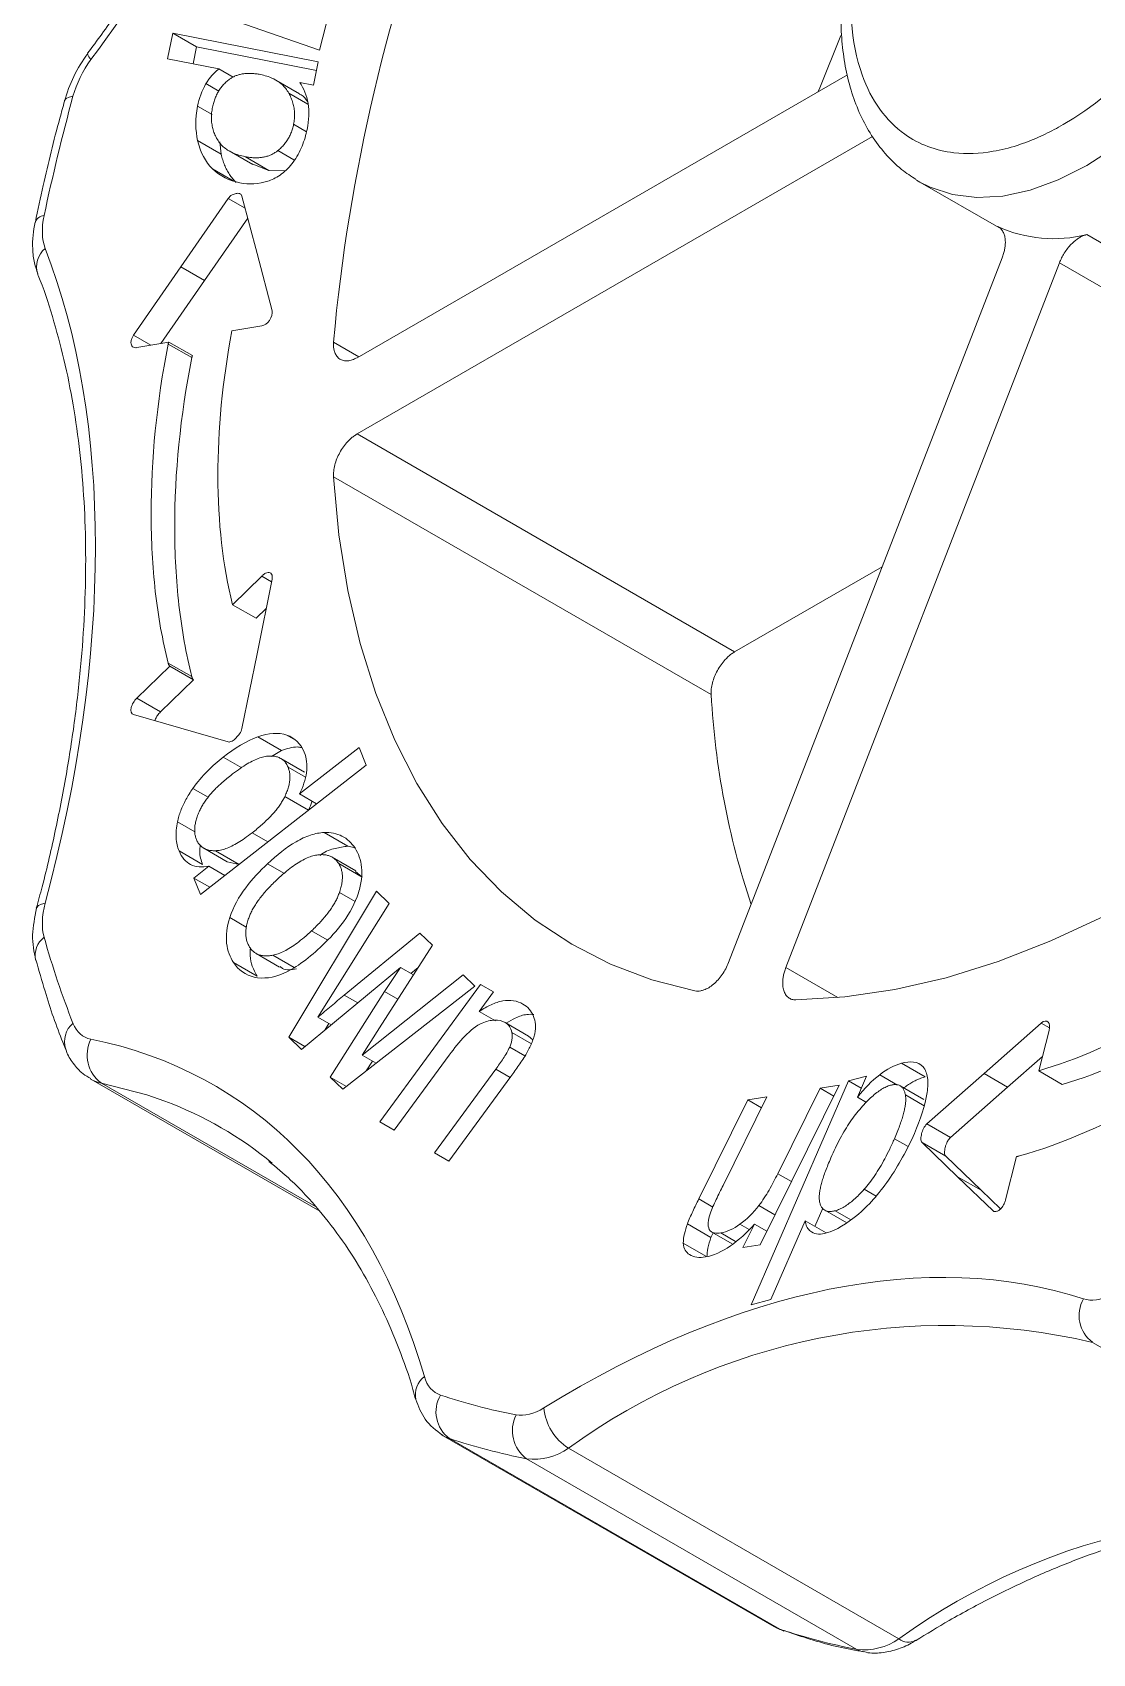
# Model space of a CAD drawing. Header units: millimetres. Extents: x 2 to 295, y 1 to 209.
# Drawn here: x 234.03 to 249.91, y 48.81 to 73.1 of the extents above; entities that cross this region are included whole.
import ezdxf

# ---------------------------------------------------------------- set-up
doc = ezdxf.new("R2010")
doc.units = ezdxf.units.MM

msp = doc.modelspace()

# ---------------------------------------------------------------- linework, layer by layer
at = {"color": 7, "linetype": 'Continuous', "lineweight": 15}
for p, q in [((236.848, 73.354), (238.327, 72.838)), ((238.327, 72.838), (238.43, 73.228)), ((236.132, 73.093), (236.054, 72.709)), ((238.311, 72.665), (236.132, 73.093)), ((236.132, 73.093), (236.485, 72.889)), ((236.485, 72.889), (236.434, 72.634)), ((238.284, 72.536), (236.485, 72.889)), ((236.054, 72.709), (236.821, 72.558)), ((238.24, 72.315), (238.311, 72.665)), ((236.821, 72.558), (237.035, 72.434)), ((238.892, 68.23), (246.237, 72.47)), ((238.028, 72.187), (237.674, 72.391)), ((238.035, 72.356), (238.24, 72.315)), ((236.503, 71.483), (236.857, 71.279)), ((236.837, 71.465), (236.857, 71.279)), ((246.613, 71.545), (238.892, 67.087)), ((236.975, 71.329), (237.328, 71.125)), ((237.218, 71.243), (237.571, 71.038)), ((237.571, 71.038), (237.331, 71.129)), ((237.814, 71.033), (237.571, 71.038)), ((247.322, 70.863), (247.275, 70.891)), ((247.322, 70.863), (248.504, 70.18)), ((236.961, 70.616), (236.252, 69.593)), ((237.393, 69.794), (237.166, 70.652)), ((237.253, 70.323), (236.605, 69.389)), ((249.825, 70.075), (255.482, 66.809)), ((237.619, 68.935), (237.393, 69.794)), ((244.458, 59.167), (248.556, 69.728)), ((236.252, 69.593), (235.543, 68.57)), ((236.252, 69.593), (236.605, 69.389)), ((249.413, 69.651), (245.316, 59.09)), ((255.07, 66.386), (249.413, 69.651)), ((236.605, 69.389), (235.951, 68.444)), ((237.018, 68.632), (237.464, 68.71)), ((235.592, 68.381), (236.07, 68.465)), ((236.062, 68.435), (236.416, 68.231)), ((236.07, 68.465), (236.424, 68.261)), ((238.892, 67.087), (244.548, 63.821)), ((238.539, 66.446), (244.196, 63.181)), ((237.464, 64.958), (237.026, 64.529)), ((237.393, 63.793), (237.619, 64.913)), ((244.548, 63.821), (246.76, 65.098)), ((237.026, 64.529), (237.379, 64.325)), ((237.53, 64.473), (237.379, 64.325)), ((236.062, 63.655), (236.416, 63.451)), ((237.166, 62.673), (237.393, 63.793)), ((236.086, 63.609), (235.592, 63.126)), ((236.086, 63.609), (236.439, 63.405)), ((236.439, 63.405), (235.946, 62.922)), ((235.592, 63.126), (235.946, 62.922)), ((235.543, 62.881), (236.252, 62.676)), ((236.252, 62.676), (236.961, 62.472)), ((237.76, 62.343), (237.407, 62.547)), ((237.76, 62.343), (237.608, 62.253)), ((238.103, 62.021), (237.75, 62.225)), ((238.921, 62.388), (238.03, 61.693)), ((239.029, 62.125), (238.921, 62.388)), ((236.546, 60.187), (239.029, 62.125)), ((237.81, 61.656), (238.164, 61.452)), ((238.03, 61.693), (238.286, 61.545)), ((238.399, 61.115), (238.753, 60.91)), ((236.225, 60.838), (236.578, 60.634)), ((236.594, 60.88), (236.948, 60.675)), ((236.769, 60.842), (237.123, 60.637)), ((238.872, 60.541), (238.519, 60.745)), ((238.87, 60.887), (238.753, 60.91)), ((236.672, 60.61), (236.445, 60.433)), ((236.672, 60.61), (236.911, 60.472)), ((237.123, 60.637), (236.948, 60.676)), ((238.617, 60.649), (238.97, 60.445)), ((238.866, 60.531), (238.97, 60.445)), ((236.445, 60.433), (236.546, 60.187)), ((236.445, 60.433), (236.684, 60.295)), ((239.184, 60.234), (237.869, 58.049)), ((238.305, 58.347), (239.372, 60.053)), ((239.372, 60.052), (239.184, 60.234)), ((239.833, 59.607), (238.7, 58.678)), ((240.021, 59.426), (239.833, 59.607)), ((237.378, 59.303), (237.731, 59.099)), ((239.228, 58.188), (240.021, 59.426)), ((237.039, 59.168), (237.393, 58.964)), ((238.059, 57.865), (239.541, 59.092)), ((239.541, 59.092), (239.302, 58.734)), ((239.541, 59.092), (239.735, 58.98)), ((239.806, 59.091), (239.697, 59.002)), ((238.678, 57.268), (240.658, 58.811)), ((240.481, 58.982), (238.967, 57.779)), ((240.742, 58.837), (239.233, 56.778)), ((240.658, 58.811), (240.481, 58.982)), ((240.937, 58.727), (240.742, 58.837)), ((240.742, 58.837), (240.936, 58.725)), ((239.302, 58.734), (238.489, 57.45)), ((239.503, 58.618), (239.302, 58.734)), ((240.722, 58.434), (240.937, 58.727)), ((238.305, 58.347), (238.503, 58.232)), ((240.722, 58.434), (240.966, 58.293)), ((238.468, 58.253), (238.409, 58.155)), ((238.967, 57.779), (239.228, 58.188)), ((241.109, 58.267), (241.462, 58.063)), ((249.141, 58.26), (248.284, 57.504)), ((249.103, 57.543), (249.258, 58.148)), ((237.869, 58.049), (238.059, 57.865)), ((237.869, 58.049), (238.111, 57.909)), ((241.462, 58.063), (241.523, 58.008)), ((238.967, 57.779), (239.178, 57.657)), ((239.123, 57.689), (239.03, 57.542)), ((239.449, 56.656), (240.273, 57.78)), ((247.05, 57.657), (247.404, 57.453)), ((249.158, 57.759), (248.638, 57.3)), ((234.903, 57.419), (238.333, 55.439)), ((238.489, 57.45), (238.678, 57.268)), ((238.489, 57.45), (238.732, 57.31)), ((240.97, 57.566), (240.052, 56.314)), ((240.268, 56.191), (241.196, 57.457)), ((246.256, 57.393), (244.797, 54.034)), ((246.524, 57.465), (246.256, 57.393)), ((246.256, 57.393), (246.445, 57.284)), ((246.387, 57.15), (246.524, 57.465)), ((248.284, 57.504), (247.428, 56.747)), ((248.284, 57.504), (248.638, 57.3)), ((249.103, 57.543), (249.456, 57.339)), ((244.747, 57.107), (244.012, 55.624)), ((244.375, 55.827), (245.033, 57.154)), ((245.033, 57.154), (244.747, 57.107)), ((244.951, 56.989), (244.747, 57.107)), ((244.929, 54.937), (246.115, 57.33)), ((245.829, 57.284), (245.193, 56.002)), ((246.115, 57.33), (245.829, 57.284)), ((245.829, 57.284), (246.033, 57.166)), ((246.387, 57.15), (246.526, 57.07)), ((247.381, 57.116), (247.027, 57.32)), ((248.638, 57.3), (247.781, 56.543)), ((239.233, 56.778), (239.449, 56.656)), ((247.428, 56.747), (247.781, 56.543)), ((247.356, 56.469), (247.888, 55.957)), ((247.71, 56.265), (247.356, 56.469)), ((240.052, 56.314), (240.268, 56.191)), ((247.71, 56.265), (248.241, 55.753)), ((248.607, 55.611), (248.773, 56.258)), ((247.888, 55.957), (248.419, 55.445)), ((247.888, 55.957), (248.241, 55.753)), ((248.241, 55.753), (248.531, 55.474)), ((245.869, 55.483), (245.751, 55.211)), ((245.899, 55.453), (246.228, 55.263)), ((243.84, 55.248), (244.194, 55.044)), ((244.847, 55.247), (244.673, 54.896)), ((244.847, 55.247), (245.03, 55.142)), ((245.09, 54.114), (245.604, 55.296)), ((245.604, 55.296), (245.921, 55.113)), ((244.227, 55.116), (244.194, 55.044)), ((244.209, 55.126), (244.51, 54.952)), ((244.673, 54.896), (244.929, 54.937)), ((244.797, 54.034), (245.09, 54.114)), ((249.91, 53.474), (254.86, 50.617)), ((240.184, 52.075), (240.164, 52.086)), ((240.184, 52.075), (245.133, 49.217)), ((240.276, 52.033), (245.226, 49.176)), ((247.008, 49.03), (242.059, 51.888)), ((246.381, 48.873), (241.432, 51.731)), ((245.287, 49.148), (245.226, 49.176))]:
    msp.add_line(p, q, dxfattribs=at)
at = {"color": 8, "linetype": 'Continuous', "lineweight": 15}
for p, q in [((236.82, 72.226), (236.628, 72.337)), ((238.154, 72.031), (237.869, 72.195)), ((236.502, 72.002), (236.721, 71.875)), ((237.941, 71.729), (238.134, 71.617)), ((237.705, 71.334), (237.942, 71.197)), ((236.726, 71.062), (237.038, 70.882)), ((237.215, 70.47), (236.961, 70.616)), ((235.543, 68.57), (235.804, 68.419)), ((238.918, 68.245), (238.539, 68.464)), ((237.464, 64.958), (237.611, 64.873)), ((237.84, 62.575), (237.971, 62.5)), ((236.887, 62.243), (237.167, 62.082)), ((237.858, 62.095), (238.12, 61.944)), ((236.432, 61.776), (236.662, 61.643)), ((236.202, 61.275), (236.462, 61.125)), ((237.319, 61.109), (237.554, 60.974)), ((237.805, 60.5), (237.551, 60.647)), ((238.627, 60.214), (238.862, 60.079)), ((236.984, 59.841), (237.232, 59.697)), ((238.211, 59.642), (238.445, 59.507)), ((237.629, 59.275), (237.949, 59.091)), ((245.316, 59.09), (246.095, 58.64)), ((238.7, 58.678), (238.901, 58.562)), ((241.212, 58.118), (241.503, 57.95)), ((249.141, 58.26), (249.263, 58.189)), ((241.178, 57.898), (241.407, 57.766)), ((238.271, 55.508), (235.061, 57.36)), ((240.97, 57.566), (241.185, 57.442)), ((246.721, 57.485), (246.989, 57.33)), ((247.106, 57.184), (247.389, 57.021)), ((246.942, 56.526), (247.146, 56.409)), ((245.193, 56.002), (245.398, 55.884)), ((246.489, 55.768), (246.667, 55.665)), ((244.012, 55.624), (244.223, 55.502)), ((244.913, 55.525), (245.152, 55.387)), ((246.054, 55.446), (246.29, 55.31)), ((244.628, 55.245), (244.765, 55.166)), ((243.779, 54.961), (244.119, 54.765)), ((244.341, 55.113), (244.56, 54.986))]:
    msp.add_line(p, q, dxfattribs=at)
at = {"color": 8, "linetype": 'Continuous', "lineweight": 15, "flags": 128}
for points in [[(252.166, 73.491), (251.83, 72.993), (251.465, 72.527), (251.076, 72.099), (250.668, 71.718), (250.248, 71.386), (249.822, 71.11), (249.396, 70.894), (248.976, 70.741), (248.568, 70.652), (248.179, 70.63), (247.813, 70.674), (247.477, 70.784), (247.322, 70.863)], [(234.856, 72.79), (234.855, 72.787), (234.856, 72.767), (234.873, 72.737), (234.905, 72.697)], [(234.507, 72.075), (234.511, 72.086), (234.536, 72.113), (234.578, 72.134), (234.636, 72.148)], [(234.09, 59.978), (234.095, 59.992), (234.12, 60.02), (234.162, 60.041), (234.22, 60.055)], [(235.061, 57.36), (235.743, 57.183), (236.013, 57.089)], [(240.276, 52.033), (240.213, 52.059), (240.184, 52.075)], [(245.226, 49.176), (245.163, 49.201), (245.133, 49.217)], [(246.483, 48.835), (246.454, 48.842), (246.381, 48.873)]]:
    msp.add_lwpolyline(points, dxfattribs=at)
at = {"color": 7, "linetype": 'Continuous', "lineweight": 15, "flags": 128}
for points in [[(246.141, 73.058), (245.823, 72.273), (245.802, 72.219)], [(238.539, 66.446), (238.621, 65.574), (238.755, 64.74), (238.939, 63.947), (239.174, 63.198), (239.457, 62.497), (239.788, 61.847), (240.166, 61.25), (240.588, 60.708), (241.054, 60.225), (241.561, 59.802), (242.107, 59.44), (242.689, 59.142), (243.306, 58.909), (243.954, 58.741)], [(245.467, 58.606), (246.198, 58.651), (246.948, 58.762), (247.715, 58.939), (248.495, 59.182), (249.286, 59.489), (250.082, 59.859), (250.882, 60.291), (251.683, 60.783), (252.479, 61.333), (253.27, 61.938), (254.05, 62.596), (254.817, 63.304), (255.567, 64.059), (256.298, 64.858)]]:
    msp.add_lwpolyline(points, dxfattribs=at)
at = {"color": 7, "linetype": 'Continuous', "lineweight": 15}
for centre, radius, start, end in [((265.599, 65.994), 27.173, 142.8038, 174.7848), ((249.329, 72.06), 2.046, 245.7567, 284.0243), ((256.16, 63.828), 11.981, 183.0975, 198.462), ((235.369, 57.781), 0.521, 153.0188, 233.7498), ((234.002, 51.753), 5.703, 50.614, 69.3526), ((250.206, 53.876), 0.498, 149.8898, 233.6093), ((247.717, 44.106), 9.621, 76.8243, 126.0249), ((240.571, 52.433), 0.497, 149.7178, 233.6049), ((242.483, 52.558), 0.794, 184.7722, 237.6561), ((241.741, 52.152), 0.522, 153.1946, 233.7608), ((243.117, 60.531), 8.96, 251.5122, 259.1573), ((241.541, 52.624), 0.9, 263.0343, 305.0944), ((252.667, 41.249), 9.621, 76.8243, 126.0249), ((248.067, 57.673), 8.96, 251.5122, 259.1573), ((246.491, 49.767), 0.9, 263.0343, 305.0944)]:
    msp.add_arc(centre, radius, start, end, dxfattribs=at)
at = {"color": 8, "linetype": 'Continuous', "lineweight": 15}
for centre, radius, start, end in [((234.215, 70.203), 0.157, 94.0941, 158.6814), ((234.453, 69.592), 0.362, 130.0563, 197.4005), ((234.416, 59.27), 0.347, 127.8363, 190.581), ((234.871, 57.979), 0.363, 130.2352, 197.5288), ((235.159, 57.866), 0.515, 239.8902, 258.9731), ((240.114, 52.687), 0.348, 127.9799, 191.4205), ((247.154, 49.224), 0.243, 233.1319, 295.0939)]:
    msp.add_arc(centre, radius, start, end, dxfattribs=at)
at = {"color": 7, "linetype": 'Continuous', "lineweight": 15}
for points in [[(239.9, 83.52), (239.099, 79.813), (237.329, 75.979), (234.905, 72.697)], [(234.905, 72.697), (234.781, 72.53), (234.688, 72.338), (234.636, 72.148)], [(236.628, 72.337), (236.563, 72.23), (236.524, 72.113), (236.502, 72.002)], [(238.158, 72.041), (238.137, 72.164), (238.093, 72.268), (238.035, 72.356)], [(234.636, 72.148), (234.474, 71.548), (234.33, 70.953), (234.203, 70.36)], [(236.502, 72.002), (236.463, 71.81), (236.472, 71.636), (236.503, 71.483)], [(238.142, 71.651), (238.171, 71.792), (238.178, 71.926), (238.158, 72.041)], [(236.503, 71.483), (236.541, 71.305), (236.62, 71.164), (236.726, 71.062)], [(236.726, 71.062), (236.84, 70.952), (236.979, 70.881), (237.137, 70.85)], [(237.137, 70.85), (237.27, 70.824), (237.416, 70.826), (237.573, 70.883)], [(234.203, 70.36), (234.163, 70.172), (234.169, 70), (234.22, 69.869)], [(234.22, 69.869), (235.223, 67.279), (235.223, 63.803), (234.22, 60.055)], [(237.407, 62.547), (237.235, 62.484), (237.059, 62.377), (236.887, 62.243)], [(237.84, 62.575), (237.716, 62.62), (237.564, 62.604), (237.407, 62.547)], [(238.1, 62.317), (238.047, 62.447), (237.955, 62.534), (237.84, 62.575)], [(236.887, 62.243), (236.725, 62.117), (236.565, 61.964), (236.432, 61.776)], [(238.134, 62.011), (238.151, 62.13), (238.134, 62.234), (238.1, 62.317)], [(238.03, 61.693), (238.084, 61.798), (238.119, 61.908), (238.134, 62.011)], [(234.22, 60.055), (234.169, 59.865), (234.163, 59.686), (234.203, 59.544)], [(234.203, 59.544), (234.33, 59.097), (234.474, 58.669), (234.636, 58.256)], [(237.039, 59.168), (237.114, 59.052), (237.223, 58.978), (237.352, 58.948)], [(237.352, 58.948), (237.483, 58.917), (237.635, 58.937), (237.794, 59.005)], [(241.537, 58.356), (241.503, 58.443), (241.446, 58.504), (241.376, 58.544)], [(241.553, 58.099), (241.577, 58.2), (241.565, 58.286), (241.537, 58.356)], [(234.636, 58.256), (234.688, 58.125), (234.781, 58.042), (234.905, 58.017)], [(241.109, 58.267), (241.159, 58.238), (241.199, 58.191), (241.212, 58.118)], [(234.905, 58.017), (237.329, 57.534), (239.099, 55.743), (239.9, 52.961)], [(247.05, 57.657), (246.943, 57.628), (246.83, 57.571), (246.721, 57.485)], [(246.721, 57.485), (246.603, 57.393), (246.491, 57.277), (246.387, 57.15)], [(247.241, 56.606), (247.33, 56.811), (247.402, 57.021), (247.431, 57.22)], [(246.853, 55.907), (247.005, 56.126), (247.136, 56.363), (247.241, 56.606)], [(246.377, 55.375), (246.55, 55.518), (246.711, 55.703), (246.853, 55.907)], [(244.913, 55.525), (244.828, 55.412), (244.73, 55.317), (244.628, 55.245)], [(243.84, 55.248), (243.805, 55.149), (243.778, 55.049), (243.779, 54.961)], [(244.628, 55.245), (244.532, 55.177), (244.433, 55.128), (244.341, 55.113)], [(245.926, 55.113), (246.073, 55.153), (246.228, 55.253), (246.377, 55.375)], [(245.7, 55.128), (245.76, 55.088), (245.841, 55.09), (245.926, 55.113)], [(241.692, 52.492), (244.612, 54.3), (247.475, 54.879), (249.775, 54.126)], [(243.871, 54.79), (243.936, 54.746), (244.021, 54.739), (244.111, 54.754)], [(249.775, 54.126), (249.892, 54.087), (250.034, 54.109), (250.182, 54.188)], [(239.9, 52.961), (239.941, 52.82), (240.025, 52.723), (240.142, 52.684)], [(240.142, 52.684), (240.508, 52.561), (240.885, 52.462), (241.274, 52.388)], [(241.274, 52.388), (241.398, 52.364), (241.544, 52.4), (241.692, 52.492)]]:
    msp.add_open_spline(points, degree=3, dxfattribs=at)
for points, knots in [([(249.468, 71.723), (251.224, 72.737), (252.65, 75.206), (252.65, 79.262), (251.224, 80.085), (249.468, 79.072)], [0, 0, 0, 0, 0.5, 0.5, 1, 1, 1, 1]), ([(249.468, 71.723), (249.424, 71.698), (249.335, 71.648), (249.202, 71.581), (249.069, 71.52), (248.928, 71.462), (248.71, 71.386), (248.331, 71.292), (247.729, 71.269), (246.98, 71.551), (246.323, 72.461), (246.238, 73.628), (246.376, 74.498), (246.452, 74.843), (246.563, 75.231), (246.735, 75.724), (247.009, 76.343), (247.394, 77.008), (247.803, 77.581), (248.153, 77.992), (248.457, 78.301), (248.704, 78.527), (248.956, 78.732), (249.211, 78.917), (249.383, 79.02), (249.468, 79.072)], [0, 0, 0, 0, 0.013388, 0.026776, 0.040164, 0.053552, 0.06968, 0.106882, 0.172151, 0.268287, 0.395071, 0.552218, 0.571334, 0.605546, 0.633787, 0.662029, 0.720317, 0.778606, 0.824817, 0.871029, 0.896823, 0.922617, 0.948412, 0.974207, 1, 1, 1, 1]), ([(247.139, 76.742), (247.046, 76.575), (246.917, 76.341), (246.75, 75.984), (246.619, 75.678), (246.483, 75.31), (246.364, 74.924), (246.265, 74.524), (246.192, 74.119), (246.148, 73.713), (246.134, 73.313), (246.155, 72.924), (246.209, 72.55), (246.3, 72.194), (246.428, 71.861), (246.594, 71.555), (246.801, 71.282), (247.024, 71.058), (247.194, 70.949), (247.268, 70.901)], [0, 0, 0, 0, 0.07536, 0.105998, 0.156671, 0.209006, 0.264862, 0.322824, 0.382343, 0.443001, 0.504526, 0.566738, 0.629497, 0.692665, 0.756151, 0.819914, 0.884052, 0.948914, 1, 1, 1, 1]), ([(236.671, 75.563), (236.489, 75.254), (236.233, 74.821), (235.835, 74.197), (235.487, 73.675), (235.143, 73.179), (234.926, 72.888), (234.854, 72.792)], [0, 0, 0, 0, 0.323174, 0.452798, 0.667963, 0.890868, 1, 1, 1, 1]), ([(234.856, 72.79), (234.781, 72.677), (234.63, 72.451), (234.548, 72.2), (234.507, 72.074)], [0, 0, 0, 0, 0.498585, 1, 1, 1, 1]), ([(236.821, 72.558), (236.807, 72.547), (236.779, 72.525), (236.738, 72.486), (236.7, 72.441), (236.662, 72.391), (236.639, 72.355), (236.628, 72.337)], [0, 0, 0, 0, 0.1949273, 0.3893144, 0.5863107, 0.7889441, 1, 1, 1, 1]), ([(236.958, 72.386), (236.972, 72.397), (237, 72.419), (237.045, 72.443), (237.093, 72.463), (237.144, 72.478), (237.199, 72.487), (237.256, 72.492), (237.316, 72.491), (237.379, 72.485), (237.422, 72.478), (237.444, 72.474)], [0, 0, 0, 0, 0.07969, 0.164625, 0.256316, 0.355966, 0.464513, 0.582686, 0.711047, 0.850036, 1, 1, 1, 1]), ([(237.444, 72.474), (237.476, 72.467), (237.539, 72.452), (237.625, 72.419), (237.702, 72.377), (237.768, 72.326), (237.824, 72.267), (237.854, 72.219), (237.869, 72.195)], [0, 0, 0, 0, 0.188283, 0.366373, 0.535297, 0.696255, 0.850632, 1, 1, 1, 1]), ([(236.726, 71.985), (236.731, 72.008), (236.742, 72.053), (236.765, 72.12), (236.793, 72.182), (236.826, 72.241), (236.865, 72.295), (236.909, 72.344), (236.941, 72.372), (236.958, 72.386)], [0, 0, 0, 0, 0.15854, 0.305818, 0.44503, 0.57995, 0.714709, 0.853456, 1, 1, 1, 1]), ([(237.869, 72.195), (237.881, 72.171), (237.905, 72.125), (237.931, 72.049), (237.949, 71.971), (237.956, 71.892), (237.955, 71.812), (237.945, 71.756), (237.941, 71.729)], [0, 0, 0, 0, 0.196885, 0.379021, 0.548082, 0.706156, 0.855796, 1, 1, 1, 1]), ([(238.025, 72.182), (238.035, 72.179), (238.09, 72.16), (238.124, 72.108), (238.152, 72.066)], [0, 0, 0, 0, 0.187719, 1, 1, 1, 1]), ([(234.51, 72.075), (234.486, 71.99), (234.367, 71.566), (234.219, 70.961), (234.111, 70.444), (234.072, 70.262)], [0, 0, 0, 0, 0.139556, 0.696005, 1, 1, 1, 1]), ([(236.788, 71.518), (236.776, 71.541), (236.754, 71.586), (236.73, 71.66), (236.714, 71.737), (236.709, 71.817), (236.711, 71.899), (236.721, 71.956), (236.726, 71.985)], [0, 0, 0, 0, 0.189746, 0.367499, 0.535076, 0.694638, 0.848688, 1, 1, 1, 1]), ([(237.941, 71.729), (237.936, 71.706), (237.926, 71.662), (237.903, 71.597), (237.874, 71.536), (237.84, 71.479), (237.8, 71.426), (237.755, 71.376), (237.722, 71.348), (237.705, 71.334)], [0, 0, 0, 0, 0.15427, 0.298318, 0.435656, 0.570321, 0.706591, 0.848597, 1, 1, 1, 1]), ([(237.218, 71.243), (237.184, 71.25), (237.119, 71.265), (237.031, 71.298), (236.953, 71.339), (236.886, 71.39), (236.83, 71.447), (236.802, 71.495), (236.788, 71.518)], [0, 0, 0, 0, 0.193511, 0.374759, 0.544723, 0.704591, 0.855789, 1, 1, 1, 1]), ([(237.934, 71.16), (237.989, 71.235), (238.034, 71.317), (238.102, 71.484), (238.126, 71.569), (238.142, 71.651)], [0, 0, 0, 0, 0.5, 0.5, 1, 1, 1, 1]), ([(236.857, 71.279), (236.864, 71.251), (236.877, 71.194), (236.905, 71.116), (236.939, 71.043), (236.979, 70.976), (237.026, 70.913), (237.062, 70.876), (237.08, 70.858)], [0, 0, 0, 0, 0.1610451, 0.3231372, 0.4872058, 0.6541475, 0.8248132, 1, 1, 1, 1]), ([(237.705, 71.334), (237.69, 71.323), (237.661, 71.301), (237.615, 71.276), (237.566, 71.255), (237.515, 71.24), (237.46, 71.23), (237.403, 71.226), (237.344, 71.226), (237.281, 71.231), (237.239, 71.239), (237.218, 71.243)], [0, 0, 0, 0, 0.082249, 0.169216, 0.26231, 0.362684, 0.471258, 0.588759, 0.715762, 0.852721, 1, 1, 1, 1]), ([(237.573, 70.883), (237.635, 70.905), (237.699, 70.938), (237.822, 71.029), (237.882, 71.089), (237.934, 71.16)], [0, 0, 0, 0, 0.5, 0.5, 1, 1, 1, 1]), ([(237.166, 70.652), (237.161, 70.672), (237.148, 70.683), (237.116, 70.695), (237.098, 70.695), (237.059, 70.688), (237.039, 70.681), (236.998, 70.657), (236.977, 70.64), (236.961, 70.616)], [0, 0, 0, 0, 0.25, 0.25, 0.5, 0.5, 0.75, 0.75, 1, 1, 1, 1]), ([(234.068, 70.26), (234.056, 70.196), (234.032, 70.061), (234.028, 69.856), (234.048, 69.659), (234.091, 69.54), (234.11, 69.486)], [0, 0, 0, 0, 0.237471, 0.499668, 0.771726, 1, 1, 1, 1]), ([(248.556, 69.728), (248.564, 69.749), (248.579, 69.79), (248.594, 69.851), (248.602, 69.91), (248.605, 69.966), (248.6, 70.024), (248.587, 70.081), (248.562, 70.131), (248.53, 70.17), (248.503, 70.186), (248.489, 70.194)], [0, 0, 0, 0, 0.101434, 0.200304, 0.298473, 0.397843, 0.500251, 0.627364, 0.757431, 0.877997, 1, 1, 1, 1]), ([(249.825, 70.075), (249.81, 70.071), (249.779, 70.063), (249.732, 70.041), (249.684, 70.012), (249.637, 69.975), (249.587, 69.928), (249.535, 69.869), (249.487, 69.799), (249.445, 69.726), (249.424, 69.676), (249.413, 69.651)], [0, 0, 0, 0, 0.101434, 0.200304, 0.298473, 0.397843, 0.500251, 0.627364, 0.757431, 0.877997, 1, 1, 1, 1]), ([(234.107, 69.483), (234.11, 69.476), (234.195, 69.278), (234.33, 68.853), (234.507, 68.209), (234.644, 67.527), (234.745, 66.815), (234.808, 66.074), (234.832, 65.306), (234.818, 64.515), (234.766, 63.703), (234.676, 62.872), (234.548, 62.027), (234.381, 61.169), (234.227, 60.485), (234.116, 60.087), (234.086, 59.979)], [0, 0, 0, 0, 0.003011, 0.084116, 0.16503, 0.245813, 0.326511, 0.407158, 0.487766, 0.568346, 0.648899, 0.729416, 0.80988, 0.890256, 0.970495, 1, 1, 1, 1]), ([(237.464, 68.71), (237.502, 68.717), (237.546, 68.744), (237.612, 68.835), (237.63, 68.896), (237.619, 68.935)], [0, 0, 0, 0, 0.5, 0.5, 1, 1, 1, 1]), ([(235.543, 68.57), (235.534, 68.557), (235.526, 68.543), (235.521, 68.529), (235.514, 68.513), (235.51, 68.497), (235.507, 68.482), (235.505, 68.467), (235.504, 68.452), (235.506, 68.439), (235.508, 68.426), (235.512, 68.416), (235.518, 68.407), (235.524, 68.398), (235.533, 68.391), (235.543, 68.386), (235.553, 68.382), (235.565, 68.38), (235.577, 68.38), (235.582, 68.38), (235.587, 68.381), (235.592, 68.381)], [0, 0, 0, 0, 0.000046881, 0.000046881, 0.000046881, 0.0000980689, 0.0000980689, 0.0000980689, 0.0001497421, 0.0001497421, 0.0001497421, 0.0001996936, 0.0001996936, 0.0001996936, 0.0002562627, 0.0002562627, 0.0002562627, 0.0003139474, 0.0003139474, 0.0003139474, 0.000336493, 0.000336493, 0.000336493, 0.000336493]), ([(237.026, 64.529), (236.879, 65.117), (236.808, 65.767), (236.806, 67.15), (236.874, 67.876), (237.018, 68.632)], [0, 0, 0, 0, 0.5, 0.5, 1, 1, 1, 1]), ([(236.062, 68.435), (235.889, 67.553), (235.806, 66.7), (235.806, 65.491), (235.827, 65.101), (235.912, 64.354), (235.976, 63.996), (236.062, 63.655)], [0, 0, 0, 0, 0.5, 0.5, 0.75, 0.75, 1, 1, 1, 1]), ([(236.07, 68.465), (236.069, 68.463), (236.068, 68.46), (236.068, 68.457), (236.067, 68.455), (236.066, 68.452), (236.065, 68.449), (236.064, 68.444), (236.063, 68.44), (236.062, 68.435)], [0, 0, 0, 0, 0.00000884858, 0.00000884858, 0.00000884858, 0.00001769831, 0.00001769831, 0.00001769831, 0.00003385877, 0.00003385877, 0.00003385877, 0.00003385877]), ([(238.539, 68.464), (238.538, 68.445), (238.537, 68.407), (238.544, 68.356), (238.559, 68.302), (238.587, 68.25), (238.631, 68.208), (238.686, 68.184), (238.749, 68.18), (238.819, 68.193), (238.867, 68.218), (238.892, 68.23)], [0, 0, 0, 0, 0.082983, 0.165849, 0.250148, 0.373679, 0.500089, 0.623617, 0.750027, 0.874287, 1, 1, 1, 1]), ([(236.416, 68.231), (236.243, 67.349), (236.159, 66.496), (236.16, 65.287), (236.181, 64.897), (236.266, 64.15), (236.329, 63.792), (236.416, 63.451)], [0, 0, 0, 0, 0.5, 0.5, 0.75, 0.75, 1, 1, 1, 1]), ([(236.424, 68.261), (236.423, 68.259), (236.422, 68.256), (236.421, 68.253), (236.42, 68.251), (236.42, 68.248), (236.419, 68.245), (236.418, 68.24), (236.417, 68.236), (236.416, 68.231)], [0, 0, 0, 0, 0.00000884858, 0.00000884858, 0.00000884858, 0.00001769831, 0.00001769831, 0.00001769831, 0.00003385877, 0.00003385877, 0.00003385877, 0.00003385877]), ([(238.892, 67.087), (238.876, 67.077), (238.844, 67.057), (238.796, 67.018), (238.743, 66.966), (238.686, 66.896), (238.632, 66.809), (238.587, 66.717), (238.556, 66.623), (238.538, 66.53), (238.539, 66.474), (238.539, 66.446)], [0, 0, 0, 0, 0.082983, 0.165849, 0.250148, 0.373679, 0.500089, 0.623617, 0.750027, 0.874287, 1, 1, 1, 1]), ([(237.619, 64.913), (237.622, 64.927), (237.623, 64.941), (237.621, 64.953), (237.62, 64.966), (237.616, 64.977), (237.611, 64.987), (237.605, 64.996), (237.598, 65.004), (237.589, 65.008), (237.58, 65.013), (237.57, 65.014), (237.559, 65.013), (237.547, 65.011), (237.533, 65.007), (237.52, 65), (237.506, 64.993), (237.493, 64.983), (237.479, 64.972), (237.474, 64.968), (237.469, 64.963), (237.464, 64.958)], [0, 0, 0, 0, 0.0000468803, 0.0000468803, 0.0000468803, 0.000098067, 0.000098067, 0.000098067, 0.0001497389, 0.0001497389, 0.0001497389, 0.000199691, 0.000199691, 0.000199691, 0.0002562597, 0.0002562597, 0.0002562597, 0.0003139438, 0.0003139438, 0.0003139438, 0.0003364889, 0.0003364889, 0.0003364889, 0.0003364889]), ([(236.062, 63.655), (236.063, 63.65), (236.065, 63.645), (236.067, 63.641), (236.068, 63.636), (236.07, 63.632), (236.072, 63.628), (236.076, 63.621), (236.081, 63.615), (236.086, 63.609)], [0, 0, 0, 0, 0.00002149769, 0.00002149769, 0.00002149769, 0.00004299386, 0.00004299386, 0.00004299386, 0.00008038964, 0.00008038964, 0.00008038964, 0.00008038964]), ([(244.548, 63.821), (244.532, 63.811), (244.5, 63.792), (244.453, 63.752), (244.4, 63.7), (244.343, 63.631), (244.288, 63.544), (244.244, 63.451), (244.213, 63.357), (244.195, 63.264), (244.195, 63.209), (244.196, 63.181)], [0, 0, 0, 0, 0.082983, 0.165849, 0.250148, 0.373679, 0.500089, 0.623617, 0.750027, 0.874287, 1, 1, 1, 1]), ([(236.416, 63.451), (236.417, 63.446), (236.418, 63.441), (236.42, 63.437), (236.422, 63.432), (236.424, 63.428), (236.426, 63.424), (236.43, 63.417), (236.434, 63.411), (236.439, 63.405)], [0, 0, 0, 0, 0.00002149769, 0.00002149769, 0.00002149769, 0.00004299386, 0.00004299386, 0.00004299386, 0.00008038964, 0.00008038964, 0.00008038964, 0.00008038964]), ([(235.592, 63.126), (235.554, 63.089), (235.52, 63.037), (235.497, 62.935), (235.51, 62.89), (235.543, 62.881)], [0, 0, 0, 0, 0.5, 0.5, 1, 1, 1, 1]), ([(235.946, 62.922), (235.931, 62.906), (235.903, 62.875), (235.875, 62.826), (235.868, 62.798), (235.865, 62.788)], [0, 0, 0, 0, 0.430562, 0.794755, 1, 1, 1, 1]), ([(236.961, 62.472), (236.977, 62.467), (236.998, 62.474), (237.039, 62.497), (237.059, 62.513), (237.098, 62.551), (237.116, 62.572), (237.148, 62.62), (237.161, 62.647), (237.166, 62.673)], [0, 0, 0, 0, 0.25, 0.25, 0.5, 0.5, 0.75, 0.75, 1, 1, 1, 1]), ([(236.999, 61.971), (237.037, 62), (237.111, 62.056), (237.219, 62.127), (237.318, 62.184), (237.41, 62.225), (237.494, 62.253), (237.545, 62.258), (237.57, 62.261)], [0, 0, 0, 0, 0.200672, 0.385926, 0.556876, 0.71494, 0.861907, 1, 1, 1, 1]), ([(237.57, 62.261), (237.593, 62.261), (237.638, 62.262), (237.698, 62.249), (237.75, 62.227), (237.795, 62.194), (237.832, 62.151), (237.849, 62.114), (237.858, 62.095)], [0, 0, 0, 0, 0.183217, 0.356223, 0.521474, 0.681785, 0.840232, 1, 1, 1, 1]), ([(238.062, 62.388), (238.04, 62.392), (237.949, 62.407), (237.842, 62.371), (237.76, 62.343)], [0, 0, 0, 0, 0.240543, 1, 1, 1, 1]), ([(236.533, 61.441), (236.542, 61.461), (236.562, 61.5), (236.597, 61.558), (236.638, 61.617), (236.684, 61.675), (236.736, 61.734), (236.794, 61.794), (236.857, 61.853), (236.926, 61.913), (236.974, 61.951), (236.999, 61.971)], [0, 0, 0, 0, 0.086372, 0.176531, 0.271775, 0.373211, 0.481754, 0.598153, 0.723014, 0.85683, 1, 1, 1, 1]), ([(237.858, 62.095), (237.864, 62.078), (237.876, 62.044), (237.885, 61.987), (237.887, 61.927), (237.88, 61.863), (237.865, 61.797), (237.842, 61.727), (237.821, 61.68), (237.81, 61.656)], [0, 0, 0, 0, 0.152252, 0.296209, 0.434748, 0.571086, 0.708596, 0.850569, 1, 1, 1, 1]), ([(236.432, 61.776), (236.413, 61.748), (236.376, 61.694), (236.327, 61.609), (236.285, 61.525), (236.25, 61.441), (236.221, 61.358), (236.208, 61.303), (236.202, 61.275)], [0, 0, 0, 0, 0.178941, 0.350272, 0.515888, 0.677881, 0.838488, 1, 1, 1, 1]), ([(237.81, 61.656), (237.8, 61.636), (237.78, 61.597), (237.743, 61.538), (237.701, 61.478), (237.652, 61.418), (237.597, 61.357), (237.536, 61.296), (237.469, 61.234), (237.396, 61.171), (237.345, 61.13), (237.319, 61.109)], [0, 0, 0, 0, 0.083469, 0.171553, 0.265535, 0.366468, 0.475208, 0.592438, 0.718703, 0.85444, 1, 1, 1, 1]), ([(238.215, 61.586), (238.214, 61.583), (238.205, 61.539), (238.183, 61.494), (238.164, 61.452)], [0, 0, 0, 0, 0.077194, 1, 1, 1, 1]), ([(236.202, 61.275), (236.184, 61.191), (236.177, 61.109), (236.185, 60.963), (236.201, 60.896), (236.225, 60.838)], [0, 0, 0, 0, 0.5, 0.5, 1, 1, 1, 1]), ([(236.486, 61.009), (236.48, 61.026), (236.468, 61.058), (236.459, 61.114), (236.458, 61.173), (236.465, 61.235), (236.48, 61.301), (236.502, 61.371), (236.522, 61.417), (236.533, 61.441)], [0, 0, 0, 0, 0.149103, 0.291074, 0.428795, 0.565412, 0.70415, 0.848091, 1, 1, 1, 1]), ([(236.769, 60.842), (236.746, 60.842), (236.703, 60.842), (236.643, 60.856), (236.591, 60.878), (236.548, 60.912), (236.511, 60.954), (236.494, 60.991), (236.486, 61.009)], [0, 0, 0, 0, 0.184001, 0.35766, 0.523299, 0.683586, 0.841462, 1, 1, 1, 1]), ([(237.319, 61.109), (237.283, 61.082), (237.213, 61.029), (237.111, 60.963), (237.015, 60.91), (236.927, 60.872), (236.844, 60.848), (236.794, 60.844), (236.769, 60.842)], [0, 0, 0, 0, 0.1958476, 0.3780093, 0.5477597, 0.7066721, 0.8566612, 1, 1, 1, 1]), ([(238.399, 61.115), (238.333, 61.112), (238.265, 61.099), (238.123, 61.052), (238.05, 61.018), (237.834, 60.893), (237.689, 60.777), (237.551, 60.647)], [0, 0, 0, 0, 0.25, 0.25, 0.5, 0.5, 1, 1, 1, 1]), ([(238.861, 60.879), (238.81, 60.959), (238.744, 61.022), (238.588, 61.101), (238.497, 61.118), (238.399, 61.115)], [0, 0, 0, 0, 0.5, 0.5, 1, 1, 1, 1]), ([(236.225, 60.838), (236.263, 60.745), (236.321, 60.674), (236.476, 60.597), (236.571, 60.592), (236.672, 60.61)], [0, 0, 0, 0, 0.5, 0.5, 1, 1, 1, 1]), ([(236.542, 60.923), (236.539, 60.894), (236.525, 60.781), (236.556, 60.696), (236.578, 60.634)], [0, 0, 0, 0, 0.263015, 1, 1, 1, 1]), ([(237.699, 60.415), (237.735, 60.448), (237.805, 60.512), (237.909, 60.595), (238.008, 60.663), (238.101, 60.716), (238.189, 60.754), (238.244, 60.768), (238.271, 60.774)], [0, 0, 0, 0, 0.1941171, 0.3751368, 0.544414, 0.7036036, 0.8546925, 1, 1, 1, 1]), ([(238.271, 60.774), (238.293, 60.777), (238.336, 60.784), (238.396, 60.783), (238.451, 60.774), (238.501, 60.757), (238.545, 60.73), (238.584, 60.695), (238.606, 60.664), (238.617, 60.649)], [0, 0, 0, 0, 0.153228, 0.300318, 0.442759, 0.582187, 0.720345, 0.859026, 1, 1, 1, 1]), ([(238.753, 60.91), (238.691, 60.901), (238.564, 60.883), (238.419, 60.835), (238.344, 60.777), (238.337, 60.771)], [0, 0, 0, 0, 0.46785, 0.949056, 1, 1, 1, 1]), ([(238.912, 60.209), (238.933, 60.277), (238.948, 60.344), (238.965, 60.473), (238.966, 60.535), (238.949, 60.706), (238.911, 60.8), (238.861, 60.879)], [0, 0, 0, 0, 0.25, 0.25, 0.5, 0.5, 1, 1, 1, 1]), ([(237.551, 60.647), (237.435, 60.539), (237.324, 60.422), (237.122, 60.153), (237.034, 59.998), (236.984, 59.841)], [0, 0, 0, 0, 0.5, 0.5, 1, 1, 1, 1]), ([(238.617, 60.649), (238.626, 60.633), (238.644, 60.602), (238.662, 60.548), (238.672, 60.49), (238.673, 60.427), (238.667, 60.36), (238.652, 60.288), (238.636, 60.239), (238.627, 60.214)], [0, 0, 0, 0, 0.154528, 0.300536, 0.440561, 0.577472, 0.714335, 0.854219, 1, 1, 1, 1]), ([(237.268, 59.832), (237.275, 59.853), (237.291, 59.893), (237.322, 59.955), (237.358, 60.018), (237.4, 60.082), (237.449, 60.146), (237.503, 60.212), (237.563, 60.28), (237.629, 60.348), (237.675, 60.392), (237.699, 60.415)], [0, 0, 0, 0, 0.0875817, 0.1785546, 0.2742526, 0.3758238, 0.4842296, 0.600262, 0.7245669, 0.8576702, 1, 1, 1, 1]), ([(238.627, 60.214), (238.62, 60.194), (238.604, 60.153), (238.574, 60.091), (238.539, 60.029), (238.498, 59.966), (238.451, 59.903), (238.399, 59.838), (238.341, 59.773), (238.278, 59.707), (238.234, 59.664), (238.211, 59.642)], [0, 0, 0, 0, 0.090309, 0.183326, 0.280348, 0.382524, 0.490837, 0.606113, 0.729038, 0.860178, 1, 1, 1, 1]), ([(238.374, 59.425), (238.485, 59.529), (238.591, 59.643), (238.782, 59.907), (238.863, 60.057), (238.912, 60.209)], [0, 0, 0, 0, 0.5, 0.5, 1, 1, 1, 1]), ([(234.091, 59.98), (234.063, 59.844), (234.005, 59.566), (234.052, 59.326), (234.076, 59.204)], [0, 0, 0, 0, 0.4907422, 1, 1, 1, 1]), ([(236.984, 59.841), (236.94, 59.703), (236.925, 59.569), (236.951, 59.341), (236.989, 59.247), (237.039, 59.168)], [0, 0, 0, 0, 0.5, 0.5, 1, 1, 1, 1]), ([(237.282, 59.396), (237.273, 59.413), (237.254, 59.445), (237.236, 59.5), (237.225, 59.558), (237.223, 59.621), (237.229, 59.688), (237.243, 59.759), (237.259, 59.808), (237.268, 59.832)], [0, 0, 0, 0, 0.157767, 0.306, 0.447139, 0.584003, 0.719679, 0.857333, 1, 1, 1, 1]), ([(238.211, 59.642), (238.174, 59.609), (238.102, 59.543), (237.996, 59.459), (237.896, 59.389), (237.801, 59.335), (237.712, 59.295), (237.656, 59.282), (237.629, 59.275)], [0, 0, 0, 0, 0.195101, 0.37675, 0.546269, 0.705283, 0.855755, 1, 1, 1, 1]), ([(252.659, 59.605), (252.077, 59.1), (251.479, 58.673), (250.28, 57.978), (249.686, 57.714), (249.103, 57.543)], [0, 0, 0, 0, 0.5, 0.5, 1, 1, 1, 1]), ([(237.629, 59.275), (237.607, 59.272), (237.564, 59.265), (237.503, 59.265), (237.448, 59.274), (237.398, 59.291), (237.353, 59.317), (237.314, 59.352), (237.293, 59.381), (237.282, 59.396)], [0, 0, 0, 0, 0.154735, 0.30284, 0.44578, 0.585185, 0.722809, 0.860473, 1, 1, 1, 1]), ([(237.293, 59.388), (237.29, 59.349), (237.284, 59.246), (237.319, 59.1), (237.367, 59.011), (237.393, 58.964)], [0, 0, 0, 0, 0.226479, 0.592404, 1, 1, 1, 1]), ([(237.794, 59.005), (237.892, 59.046), (237.99, 59.109), (238.184, 59.254), (238.28, 59.337), (238.374, 59.425)], [0, 0, 0, 0, 0.5, 0.5, 1, 1, 1, 1]), ([(253.013, 59.401), (252.431, 58.896), (251.833, 58.468), (250.633, 57.774), (250.039, 57.51), (249.456, 57.339)], [0, 0, 0, 0, 0.5, 0.5, 1, 1, 1, 1]), ([(234.08, 59.208), (234.125, 59.049), (234.245, 58.624), (234.396, 58.18), (234.512, 57.904), (234.527, 57.871)], [0, 0, 0, 0, 0.342633, 0.920744, 1, 1, 1, 1]), ([(237.982, 59.071), (237.906, 59.059), (237.81, 59.043), (237.75, 59.098), (237.738, 59.109)], [0, 0, 0, 0, 0.797545, 1, 1, 1, 1]), ([(243.954, 58.741), (243.968, 58.74), (243.995, 58.736), (244.04, 58.741), (244.095, 58.756), (244.16, 58.787), (244.232, 58.839), (244.301, 58.906), (244.363, 58.985), (244.418, 59.073), (244.445, 59.135), (244.458, 59.167)], [0, 0, 0, 0, 0.082983, 0.165849, 0.250148, 0.373679, 0.500089, 0.623617, 0.750027, 0.874287, 1, 1, 1, 1]), ([(245.316, 59.09), (245.308, 59.069), (245.293, 59.028), (245.278, 58.966), (245.268, 58.896), (245.267, 58.82), (245.281, 58.746), (245.31, 58.684), (245.351, 58.64), (245.404, 58.61), (245.446, 58.608), (245.467, 58.606)], [0, 0, 0, 0, 0.082983, 0.165849, 0.250148, 0.373679, 0.500089, 0.623617, 0.750027, 0.874287, 1, 1, 1, 1]), ([(238.7, 58.678), (238.634, 58.623), (238.568, 58.568), (238.502, 58.513), (238.469, 58.485), (238.436, 58.458), (238.403, 58.43), (238.371, 58.402), (238.337, 58.376), (238.305, 58.347)], [0, 0, 0, 0, 0.0002861973, 0.0002861973, 0.0002861973, 0.0004292951, 0.0004292951, 0.0004292951, 0.0005724001, 0.0005724001, 0.0005724001, 0.0005724001]), ([(241.376, 58.544), (241.29, 58.592), (241.188, 58.61), (241.019, 58.58), (240.96, 58.561), (240.841, 58.508), (240.782, 58.474), (240.722, 58.434)], [0, 0, 0, 0, 0.5, 0.5, 0.75, 0.75, 1, 1, 1, 1]), ([(248.796, 56.262), (249.473, 56.453), (250.17, 56.759), (251.217, 57.364), (251.565, 57.59), (252.254, 58.086), (252.596, 58.356), (252.935, 58.652)], [0, 0, 0, 0, 0.5, 0.5, 0.75, 0.75, 1, 1, 1, 1]), ([(241.542, 58.388), (241.507, 58.39), (241.42, 58.394), (241.275, 58.347), (241.171, 58.285), (241.125, 58.258)], [0, 0, 0, 0, 0.278226, 0.683224, 1, 1, 1, 1]), ([(240.273, 57.78), (240.347, 57.881), (240.424, 57.978), (240.588, 58.148), (240.677, 58.224), (240.766, 58.26)], [0, 0, 0, 0, 0.5, 0.5, 1, 1, 1, 1]), ([(240.766, 58.26), (240.83, 58.286), (240.893, 58.302), (241.009, 58.306), (241.063, 58.293), (241.109, 58.267)], [0, 0, 0, 0, 0.5, 0.5, 1, 1, 1, 1]), ([(241.212, 58.118), (241.214, 58.101), (241.218, 58.069), (241.213, 58.014), (241.201, 57.956), (241.186, 57.918), (241.178, 57.898)], [0, 0, 0, 0, 0.260139, 0.507043, 0.75032, 1, 1, 1, 1]), ([(241.431, 57.804), (241.445, 57.829), (241.473, 57.879), (241.507, 57.954), (241.534, 58.028), (241.547, 58.075), (241.553, 58.099)], [0, 0, 0, 0, 0.265786, 0.518807, 0.762326, 1, 1, 1, 1]), ([(249.258, 58.148), (249.271, 58.199), (249.27, 58.249), (249.224, 58.299), (249.18, 58.294), (249.141, 58.26)], [0, 0, 0, 0, 0.5, 0.5, 1, 1, 1, 1]), ([(234.527, 57.87), (234.53, 57.86), (234.553, 57.782), (234.637, 57.653), (234.76, 57.508), (234.863, 57.45), (234.904, 57.427)], [0, 0, 0, 0, 0.053354, 0.408055, 0.767116, 1, 1, 1, 1]), ([(241.178, 57.898), (241.152, 57.838), (241.117, 57.782), (241.046, 57.672), (241.008, 57.619), (240.97, 57.566)], [0, 0, 0, 0, 0.5, 0.5, 1, 1, 1, 1]), ([(241.196, 57.457), (241.237, 57.513), (241.277, 57.57), (241.357, 57.685), (241.396, 57.742), (241.431, 57.804)], [0, 0, 0, 0, 0.5, 0.5, 1, 1, 1, 1]), ([(247.371, 57.602), (247.334, 57.643), (247.285, 57.667), (247.175, 57.682), (247.114, 57.674), (247.05, 57.657)], [0, 0, 0, 0, 0.5, 0.5, 1, 1, 1, 1]), ([(247.431, 57.22), (247.443, 57.298), (247.447, 57.373), (247.429, 57.505), (247.407, 57.562), (247.371, 57.602)], [0, 0, 0, 0, 0.5, 0.5, 1, 1, 1, 1]), ([(246.883, 57.327), (246.9, 57.331), (246.933, 57.338), (246.977, 57.338), (247.016, 57.328), (247.049, 57.307), (247.075, 57.276), (247.095, 57.235), (247.102, 57.201), (247.106, 57.184)], [0, 0, 0, 0, 0.15427, 0.298318, 0.435656, 0.570321, 0.706591, 0.848597, 1, 1, 1, 1]), ([(247.404, 57.453), (247.382, 57.446), (247.337, 57.433), (247.27, 57.405), (247.204, 57.37), (247.139, 57.33), (247.096, 57.297), (247.074, 57.281)], [0, 0, 0, 0, 0.20768, 0.410008, 0.608456, 0.804582, 1, 1, 1, 1]), ([(246.442, 56.99), (246.47, 57.02), (246.522, 57.078), (246.601, 57.154), (246.676, 57.217), (246.749, 57.268), (246.817, 57.306), (246.861, 57.32), (246.883, 57.327)], [0, 0, 0, 0, 0.196885, 0.379021, 0.548082, 0.706156, 0.855796, 1, 1, 1, 1]), ([(247.106, 57.184), (247.109, 57.169), (247.113, 57.137), (247.112, 57.083), (247.105, 57.023), (247.092, 56.956), (247.074, 56.883), (247.05, 56.803), (247.019, 56.717), (246.983, 56.624), (246.956, 56.56), (246.942, 56.526)], [0, 0, 0, 0, 0.082249, 0.169216, 0.26231, 0.362684, 0.471258, 0.588759, 0.715762, 0.852721, 1, 1, 1, 1]), ([(245.989, 56.237), (246.011, 56.288), (246.055, 56.386), (246.127, 56.527), (246.201, 56.658), (246.279, 56.779), (246.358, 56.89), (246.415, 56.957), (246.442, 56.99)], [0, 0, 0, 0, 0.188283, 0.366373, 0.535297, 0.696255, 0.850632, 1, 1, 1, 1]), ([(247.428, 56.747), (247.408, 56.73), (247.391, 56.705), (247.365, 56.653), (247.356, 56.627), (247.343, 56.575), (247.339, 56.549), (247.339, 56.502), (247.344, 56.481), (247.356, 56.469)], [0, 0, 0, 0, 0.25, 0.25, 0.5, 0.5, 0.75, 0.75, 1, 1, 1, 1]), ([(246.942, 56.526), (246.919, 56.474), (246.874, 56.373), (246.8, 56.229), (246.726, 56.096), (246.649, 55.975), (246.571, 55.865), (246.516, 55.8), (246.489, 55.768)], [0, 0, 0, 0, 0.193511, 0.374759, 0.544723, 0.704591, 0.855789, 1, 1, 1, 1]), ([(247.781, 56.543), (247.776, 56.538), (247.764, 56.527), (247.748, 56.505), (247.732, 56.476), (247.715, 56.439), (247.702, 56.397), (247.694, 56.355), (247.692, 56.318), (247.695, 56.285), (247.705, 56.271), (247.71, 56.265)], [0, 0, 0, 0, 0.072062, 0.149398, 0.235161, 0.362071, 0.500189, 0.635109, 0.765211, 0.889242, 1, 1, 1, 1]), ([(237.572, 56.185), (237.682, 56.095), (237.949, 55.874), (238.315, 55.474), (238.68, 55.002), (238.995, 54.503), (239.277, 53.966), (239.521, 53.388), (239.685, 52.936), (239.756, 52.667), (239.77, 52.616)], [0, 0, 0, 0, 0.110238, 0.268494, 0.409707, 0.550043, 0.689616, 0.828579, 0.967086, 1, 1, 1, 1]), ([(245.822, 55.58), (245.82, 55.594), (245.815, 55.625), (245.816, 55.678), (245.823, 55.737), (245.836, 55.803), (245.855, 55.877), (245.879, 55.957), (245.91, 56.044), (245.947, 56.138), (245.974, 56.203), (245.989, 56.237)], [0, 0, 0, 0, 0.07969, 0.164625, 0.256316, 0.355966, 0.464513, 0.582686, 0.711047, 0.850036, 1, 1, 1, 1]), ([(248.773, 56.258), (248.775, 56.258), (248.777, 56.259), (248.779, 56.259), (248.781, 56.259), (248.783, 56.259), (248.785, 56.26), (248.788, 56.26), (248.792, 56.261), (248.796, 56.262)], [0, 0, 0, 0, 0.00000884858, 0.00000884858, 0.00000884858, 0.00001769831, 0.00001769831, 0.00001769831, 0.00003385877, 0.00003385877, 0.00003385877, 0.00003385877]), ([(245.193, 56.002), (245.153, 55.919), (245.11, 55.837), (245.018, 55.677), (244.968, 55.598), (244.913, 55.525)], [0, 0, 0, 0, 0.5, 0.5, 1, 1, 1, 1]), ([(244.18, 55.401), (244.192, 55.437), (244.207, 55.473), (244.239, 55.544), (244.255, 55.579), (244.306, 55.686), (244.34, 55.756), (244.375, 55.827)], [0, 0, 0, 0, 0.25, 0.25, 0.5, 0.5, 1, 1, 1, 1]), ([(246.489, 55.768), (246.463, 55.74), (246.413, 55.685), (246.336, 55.613), (246.262, 55.553), (246.19, 55.505), (246.12, 55.468), (246.076, 55.453), (246.054, 55.446)], [0, 0, 0, 0, 0.189746, 0.367499, 0.535076, 0.694638, 0.848688, 1, 1, 1, 1]), ([(244.012, 55.624), (243.981, 55.562), (243.951, 55.5), (243.892, 55.375), (243.863, 55.312), (243.84, 55.248)], [0, 0, 0, 0, 0.5, 0.5, 1, 1, 1, 1]), ([(244.169, 55.167), (244.154, 55.194), (244.148, 55.231), (244.154, 55.312), (244.165, 55.357), (244.18, 55.401)], [0, 0, 0, 0, 0.5, 0.5, 1, 1, 1, 1]), ([(246.054, 55.446), (246.036, 55.442), (246.002, 55.434), (245.956, 55.434), (245.916, 55.443), (245.882, 55.462), (245.855, 55.492), (245.834, 55.531), (245.826, 55.563), (245.822, 55.58)], [0, 0, 0, 0, 0.15854, 0.305818, 0.44503, 0.57995, 0.714709, 0.853456, 1, 1, 1, 1]), ([(248.419, 55.445), (248.426, 55.438), (248.434, 55.435), (248.444, 55.434), (248.454, 55.432), (248.466, 55.434), (248.478, 55.438), (248.49, 55.442), (248.502, 55.449), (248.514, 55.458), (248.526, 55.466), (248.537, 55.478), (248.548, 55.49), (248.559, 55.505), (248.57, 55.521), (248.578, 55.537), (248.587, 55.555), (248.595, 55.572), (248.601, 55.59), (248.603, 55.597), (248.605, 55.604), (248.607, 55.611)], [0, 0, 0, 0, 0.000046881, 0.000046881, 0.000046881, 0.0000980689, 0.0000980689, 0.0000980689, 0.0001497421, 0.0001497421, 0.0001497421, 0.0001996936, 0.0001996936, 0.0001996936, 0.0002562627, 0.0002562627, 0.0002562627, 0.0003139474, 0.0003139474, 0.0003139474, 0.000336493, 0.000336493, 0.000336493, 0.000336493]), ([(244.111, 54.754), (244.231, 54.774), (244.359, 54.832), (244.609, 55.005), (244.732, 55.12), (244.847, 55.247)], [0, 0, 0, 0, 0.5, 0.5, 1, 1, 1, 1]), ([(244.341, 55.113), (244.306, 55.107), (244.272, 55.106), (244.212, 55.12), (244.185, 55.137), (244.169, 55.167)], [0, 0, 0, 0, 0.5, 0.5, 1, 1, 1, 1]), ([(245.604, 55.296), (245.607, 55.281), (245.612, 55.252), (245.626, 55.213), (245.645, 55.18), (245.67, 55.15), (245.69, 55.136), (245.7, 55.128)], [0, 0, 0, 0, 0.1949273, 0.3893144, 0.5863107, 0.7889441, 1, 1, 1, 1]), ([(243.779, 54.961), (243.78, 54.919), (243.791, 54.883), (243.824, 54.828), (243.846, 54.806), (243.871, 54.79)], [0, 0, 0, 0, 0.5, 0.5, 1, 1, 1, 1]), ([(244.194, 55.044), (244.176, 54.99), (244.142, 54.891), (244.136, 54.799), (244.133, 54.757)], [0, 0, 0, 0, 0.539678, 1, 1, 1, 1]), ([(239.773, 52.619), (239.812, 52.515), (239.894, 52.295), (240.076, 52.155), (240.172, 52.081)], [0, 0, 0, 0, 0.474407, 1, 1, 1, 1]), ([(247.259, 49.002), (247.427, 49.105), (247.811, 49.341), (248.412, 49.662), (249.058, 49.971), (249.7, 50.236), (250.336, 50.457), (250.964, 50.634), (251.583, 50.766), (252.19, 50.852), (252.786, 50.891), (253.369, 50.884), (253.937, 50.826), (254.458, 50.731), (254.776, 50.63), (254.921, 50.585)], [0, 0, 0, 0, 0.060049, 0.137535, 0.215196, 0.293041, 0.371096, 0.449415, 0.528078, 0.607197, 0.686919, 0.767427, 0.848937, 0.931692, 1, 1, 1, 1]), ([(245.14, 49.221), (245.161, 49.206), (245.205, 49.174), (245.259, 49.162), (245.288, 49.156)], [0, 0, 0, 0, 0.4640888, 1, 1, 1, 1]), ([(245.289, 49.156), (245.403, 49.116), (245.76, 48.992), (246.161, 48.889), (246.454, 48.843), (246.484, 48.838)], [0, 0, 0, 0, 0.293581, 0.927022, 1, 1, 1, 1]), ([(246.484, 48.839), (246.495, 48.836), (246.578, 48.81), (246.748, 48.818), (246.974, 48.864), (247.147, 48.934), (247.237, 48.995), (247.258, 49.01)], [0, 0, 0, 0, 0.0445856, 0.3255123, 0.617278, 0.9102279, 1, 1, 1, 1])]:
    msp.add_open_spline(points, degree=3, knots=knots, dxfattribs=at)

doc.saveas('drawing.dxf')
